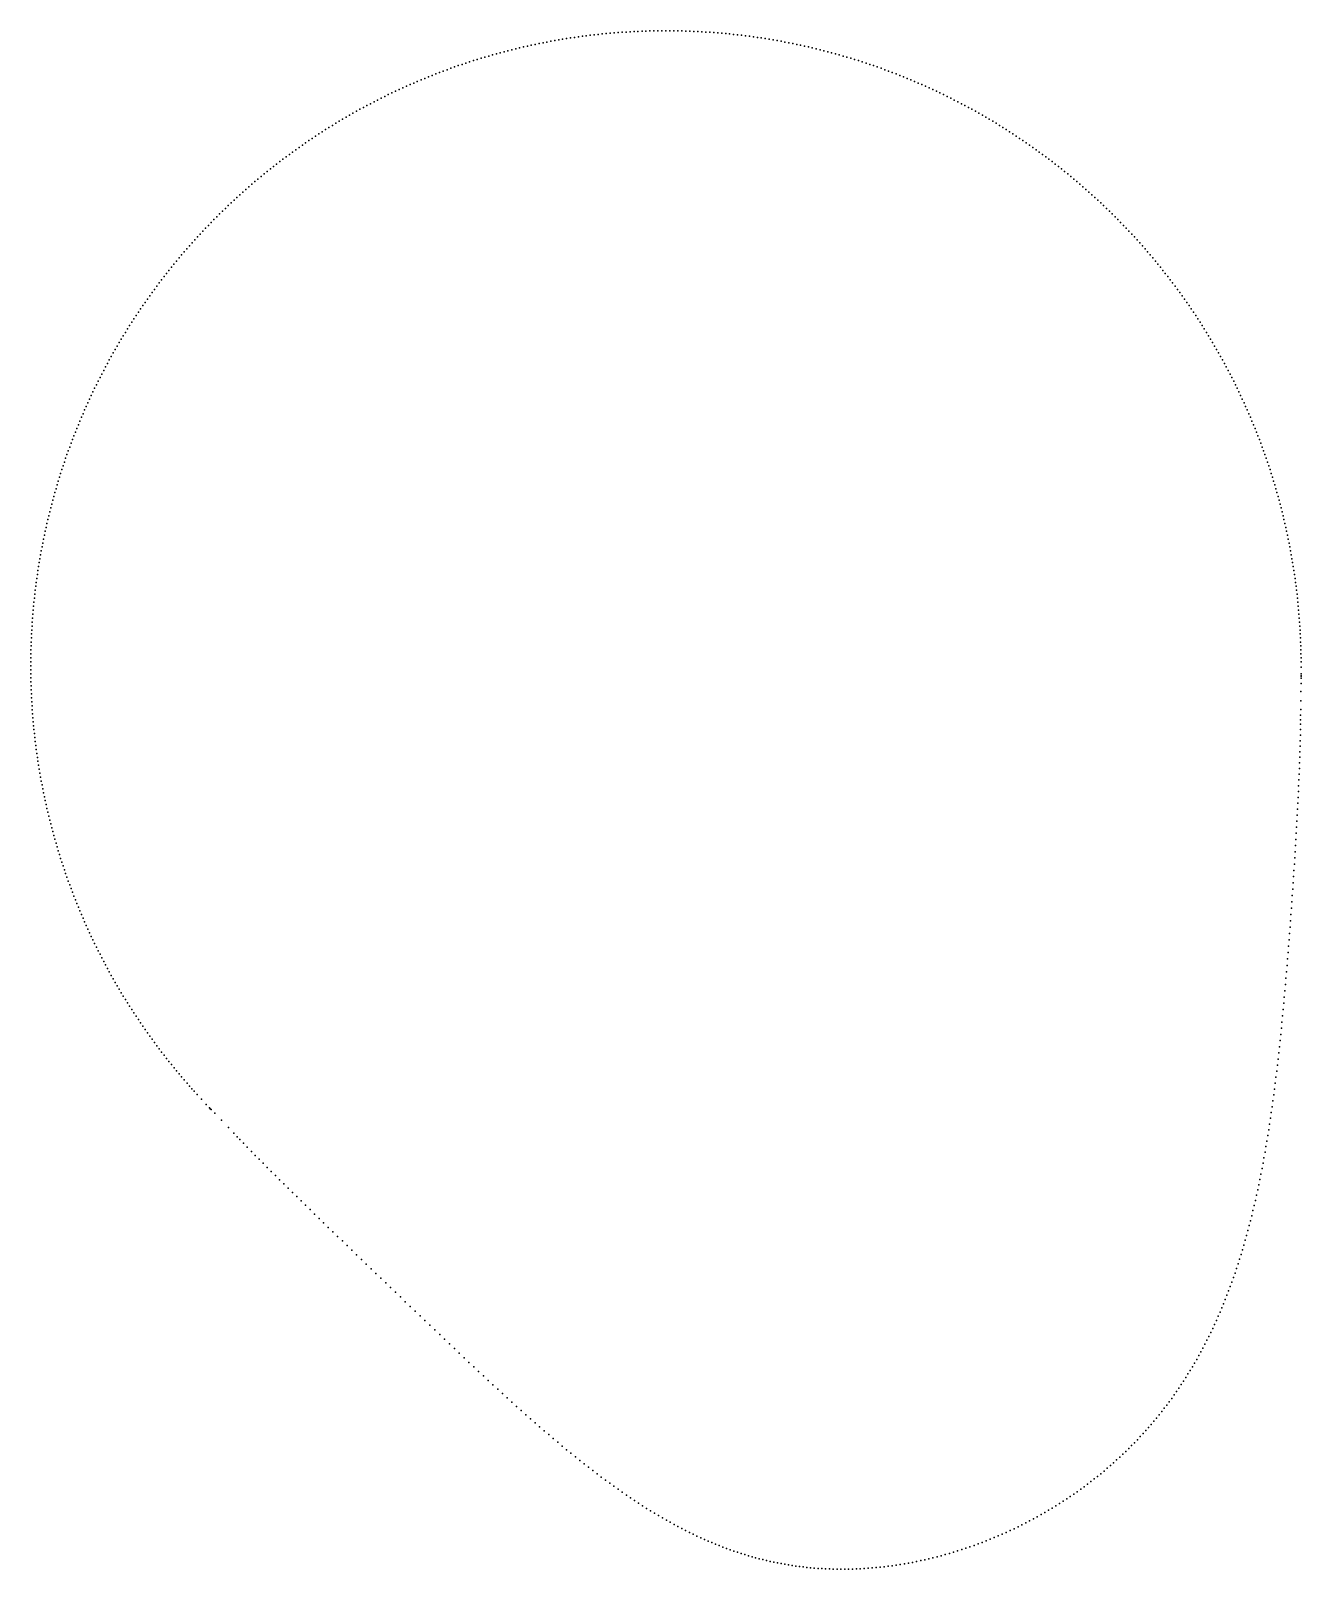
# Model space of a CAD drawing. Header units: metres. Extents: x -15 to 15, y -21.3 to 15.
import ezdxf

# ---------------------------------------------------------------- set-up
doc = ezdxf.new("R2010")
doc.units = ezdxf.units.M

msp = doc.modelspace()

# ---------------------------------------------------------------- linework, layer by layer
for p in [(-1.693, 14.904), (-1.599, 14.915), (-1.505, 14.924), (-1.412, 14.933), (-1.318, 14.942), (-1.224, 14.95), (-1.13, 14.957), (-1.036, 14.964), (-0.942, 14.97), (-0.848, 14.976), (-0.754, 14.981), (-0.66, 14.985), (-0.565, 14.989), (-0.471, 14.993), (-0.377, 14.995), (-0.283, 14.997), (-0.188, 14.999), (-0.094, 15), (0, 15), (0.094, 15), (0.188, 14.999), (0.283, 14.997), (0.377, 14.995), (0.471, 14.993), (0.565, 14.989), (0.66, 14.985), (0.754, 14.981), (0.848, 14.976), (0.942, 14.97), (1.036, 14.964), (1.13, 14.957), (1.224, 14.95), (1.318, 14.942), (1.412, 14.933), (1.505, 14.924), (1.599, 14.915), (1.693, 14.904), (-3.639, 14.552), (-3.547, 14.574), (-3.456, 14.596), (-3.364, 14.618), (-3.272, 14.639), (-3.18, 14.659), (-3.088, 14.679), (-2.996, 14.698), (-2.903, 14.716), (-2.811, 14.734), (-2.718, 14.752), (-2.625, 14.768), (-2.533, 14.785), (-2.44, 14.8), (-2.347, 14.815), (-2.253, 14.83), (-2.16, 14.844), (-2.067, 14.857), (-1.973, 14.87), (-1.88, 14.882), (-1.786, 14.893), (1.786, 14.893), (1.88, 14.882), (1.973, 14.87), (2.067, 14.857), (2.16, 14.844), (2.253, 14.83), (2.347, 14.815), (2.44, 14.8), (2.533, 14.785), (2.625, 14.768), (2.718, 14.752), (2.811, 14.734), (2.903, 14.716), (2.996, 14.698), (3.088, 14.679), (3.18, 14.659), (3.272, 14.639), (3.364, 14.618), (3.456, 14.596), (3.547, 14.574), (3.639, 14.552), (-4.903, 14.176), (-4.814, 14.206), (-4.725, 14.236), (-4.635, 14.266), (-4.546, 14.295), (-4.456, 14.323), (-4.366, 14.351), (-4.275, 14.378), (-4.185, 14.404), (-4.094, 14.43), (-4.004, 14.456), (-3.913, 14.481), (-3.822, 14.505), (-3.73, 14.529), (3.73, 14.529), (3.822, 14.505), (3.913, 14.481), (4.004, 14.456), (4.094, 14.43), (4.185, 14.404), (4.275, 14.378), (4.366, 14.351), (4.456, 14.323), (4.546, 14.295), (4.635, 14.266), (4.725, 14.236), (4.814, 14.206), (4.903, 14.176), (-5.784, 13.84), (-5.697, 13.876), (-5.609, 13.912), (-5.522, 13.947), (-5.434, 13.981), (-5.346, 14.015), (-5.258, 14.048), (-5.17, 14.081), (-5.081, 14.113), (-4.992, 14.145), (4.992, 14.145), (5.081, 14.113), (5.17, 14.081), (5.258, 14.048), (5.346, 14.015), (5.434, 13.981), (5.522, 13.947), (5.609, 13.912), (5.697, 13.876), (5.784, 13.84), (-6.641, 13.45), (-6.557, 13.491), (-6.472, 13.532), (-6.387, 13.572), (-6.301, 13.612), (-6.216, 13.652), (-6.13, 13.69), (-6.044, 13.729), (-5.957, 13.766), (-5.871, 13.803), (5.871, 13.803), (5.957, 13.766), (6.044, 13.729), (6.13, 13.69), (6.216, 13.652), (6.301, 13.612), (6.387, 13.572), (6.472, 13.532), (6.557, 13.491), (6.641, 13.45), (-7.309, 13.099), (-7.226, 13.145), (-7.144, 13.19), (-7.061, 13.234), (-6.977, 13.278), (-6.894, 13.322), (-6.81, 13.365), (-6.726, 13.408), (6.726, 13.408), (6.81, 13.365), (6.894, 13.322), (6.977, 13.278), (7.061, 13.234), (7.144, 13.19), (7.226, 13.145), (7.309, 13.099), (-7.878, 12.765), (-7.797, 12.814), (-7.717, 12.863), (-7.636, 12.911), (-7.554, 12.959), (-7.473, 13.006), (-7.391, 13.053), (7.391, 13.053), (7.473, 13.006), (7.554, 12.959), (7.636, 12.911), (7.717, 12.863), (7.797, 12.814), (7.878, 12.765), (-8.431, 12.406), (-8.353, 12.459), (-8.275, 12.511), (-8.196, 12.563), (-8.117, 12.614), (-8.037, 12.665), (-7.958, 12.715), (7.958, 12.715), (8.037, 12.665), (8.117, 12.614), (8.196, 12.563), (8.275, 12.511), (8.353, 12.459), (8.431, 12.406), (-8.969, 12.024), (-8.893, 12.08), (-8.817, 12.135), (-8.74, 12.19), (-8.664, 12.245), (-8.586, 12.299), (-8.509, 12.353), (8.509, 12.353), (8.586, 12.299), (8.664, 12.245), (8.74, 12.19), (8.817, 12.135), (8.893, 12.08), (8.969, 12.024), (-9.415, 11.677), (-9.342, 11.736), (-9.268, 11.794), (-9.194, 11.852), (-9.119, 11.91), (-9.044, 11.967), (9.044, 11.967), (9.119, 11.91), (9.194, 11.852), (9.268, 11.794), (9.342, 11.736), (9.415, 11.677), (-9.849, 11.314), (-9.778, 11.375), (-9.706, 11.437), (-9.634, 11.497), (-9.561, 11.558), (-9.489, 11.618), (9.489, 11.618), (9.561, 11.558), (9.634, 11.497), (9.706, 11.437), (9.778, 11.375), (9.849, 11.314), (-10.268, 10.935), (-10.199, 10.999), (-10.13, 11.063), (-10.06, 11.126), (-9.99, 11.189), (-9.92, 11.252), (9.92, 11.252), (9.99, 11.189), (10.06, 11.126), (10.13, 11.063), (10.199, 10.999), (10.268, 10.935), (-10.673, 10.54), (-10.607, 10.607), (-10.54, 10.673), (-10.472, 10.739), (-10.405, 10.805), (-10.337, 10.87), (10.337, 10.87), (10.405, 10.805), (10.472, 10.739), (10.54, 10.673), (10.607, 10.607), (10.673, 10.54), (-10.999, 10.199), (-10.935, 10.268), (-10.87, 10.337), (-10.805, 10.405), (-10.739, 10.472), (10.739, 10.472), (10.805, 10.405), (10.87, 10.337), (10.935, 10.268), (10.999, 10.199), (-11.314, 9.849), (-11.252, 9.92), (-11.189, 9.99), (-11.126, 10.06), (-11.063, 10.13), (11.063, 10.13), (11.126, 10.06), (11.189, 9.99), (11.252, 9.92), (11.314, 9.849), (-11.618, 9.489), (-11.558, 9.561), (-11.497, 9.634), (-11.437, 9.706), (-11.375, 9.778), (11.375, 9.778), (11.437, 9.706), (11.497, 9.634), (11.558, 9.561), (11.618, 9.489), (-11.91, 9.119), (-11.852, 9.194), (-11.794, 9.268), (-11.736, 9.342), (-11.677, 9.415), (11.677, 9.415), (11.736, 9.342), (11.794, 9.268), (11.852, 9.194), (11.91, 9.119), (-12.19, 8.74), (-12.135, 8.817), (-12.08, 8.893), (-12.024, 8.969), (-11.967, 9.044), (11.967, 9.044), (12.024, 8.969), (12.08, 8.893), (12.135, 8.817), (12.19, 8.74), (-12.406, 8.431), (-12.353, 8.509), (-12.299, 8.586), (-12.245, 8.664), (12.245, 8.664), (12.299, 8.586), (12.353, 8.509), (12.406, 8.431), (-12.665, 8.037), (-12.614, 8.117), (-12.563, 8.196), (-12.511, 8.275), (-12.459, 8.353), (12.459, 8.353), (12.511, 8.275), (12.563, 8.196), (12.614, 8.117), (12.665, 8.037), (-12.911, 7.636), (-12.863, 7.717), (-12.814, 7.797), (-12.765, 7.878), (-12.715, 7.958), (12.715, 7.958), (12.765, 7.878), (12.814, 7.797), (12.863, 7.717), (12.911, 7.636), (-13.099, 7.309), (-13.053, 7.391), (-13.006, 7.473), (-12.959, 7.554), (12.959, 7.554), (13.006, 7.473), (13.053, 7.391), (13.099, 7.309), (-13.278, 6.977), (-13.234, 7.061), (-13.19, 7.144), (-13.145, 7.226), (13.145, 7.226), (13.19, 7.144), (13.234, 7.061), (13.278, 6.977), (-13.491, 6.557), (-13.45, 6.641), (-13.408, 6.726), (-13.365, 6.81), (-13.322, 6.894), (13.322, 6.894), (13.365, 6.81), (13.408, 6.726), (13.45, 6.641), (13.491, 6.557), (-13.652, 6.216), (-13.612, 6.301), (-13.572, 6.387), (-13.532, 6.472), (13.532, 6.472), (13.572, 6.387), (13.612, 6.301), (13.652, 6.216), (-13.803, 5.871), (-13.766, 5.957), (-13.729, 6.044), (-13.69, 6.13), (13.69, 6.13), (13.729, 6.044), (13.766, 5.957), (13.803, 5.871), (-13.947, 5.522), (-13.912, 5.609), (-13.876, 5.697), (-13.84, 5.784), (13.84, 5.784), (13.876, 5.697), (13.912, 5.609), (13.947, 5.522), (-14.081, 5.17), (-14.048, 5.258), (-14.015, 5.346), (-13.981, 5.434), (13.981, 5.434), (14.015, 5.346), (14.048, 5.258), (14.081, 5.17), (-14.236, 4.725), (-14.206, 4.814), (-14.176, 4.903), (-14.145, 4.992), (-14.113, 5.081), (14.113, 5.081), (14.145, 4.992), (14.176, 4.903), (14.206, 4.814), (14.236, 4.725), (-14.351, 4.366), (-14.323, 4.456), (-14.295, 4.546), (-14.266, 4.635), (14.266, 4.635), (14.295, 4.546), (14.323, 4.456), (14.351, 4.366), (-14.456, 4.004), (-14.43, 4.094), (-14.404, 4.185), (-14.378, 4.275), (14.378, 4.275), (14.404, 4.185), (14.43, 4.094), (14.456, 4.004), (-14.552, 3.639), (-14.529, 3.73), (-14.505, 3.822), (-14.481, 3.913), (14.481, 3.913), (14.505, 3.822), (14.529, 3.73), (14.552, 3.639), (-14.639, 3.272), (-14.618, 3.364), (-14.596, 3.456), (-14.574, 3.547), (14.574, 3.547), (14.596, 3.456), (14.618, 3.364), (14.639, 3.272), (-14.698, 2.996), (-14.679, 3.088), (-14.659, 3.18), (14.659, 3.18), (14.679, 3.088), (14.698, 2.996), (-14.768, 2.625), (-14.752, 2.718), (-14.734, 2.811), (-14.716, 2.903), (14.716, 2.903), (14.734, 2.811), (14.752, 2.718), (14.768, 2.625), (-14.83, 2.253), (-14.815, 2.347), (-14.8, 2.44), (-14.785, 2.533), (14.785, 2.533), (14.8, 2.44), (14.815, 2.347), (14.83, 2.253), (-14.882, 1.88), (-14.87, 1.973), (-14.857, 2.067), (-14.844, 2.16), (14.844, 2.16), (14.857, 2.067), (14.87, 1.973), (14.882, 1.88), (-14.924, 1.505), (-14.915, 1.599), (-14.904, 1.693), (-14.893, 1.786), (14.893, 1.786), (14.904, 1.693), (14.915, 1.599), (14.924, 1.505), (-14.957, 1.13), (-14.95, 1.224), (-14.942, 1.318), (-14.933, 1.412), (14.933, 1.412), (14.942, 1.318), (14.95, 1.224), (14.957, 1.13), (-14.981, 0.754), (-14.976, 0.848), (-14.97, 0.942), (-14.964, 1.036), (14.964, 1.036), (14.97, 0.942), (14.976, 0.848), (14.981, 0.754), (-14.995, 0.377), (-14.993, 0.471), (-14.989, 0.565), (-14.985, 0.66), (14.985, 0.66), (14.989, 0.565), (14.993, 0.471), (14.995, 0.377), (-15, 0.094), (-14.999, 0.188), (-14.997, 0.283), (14.997, 0.283), (14.999, 0.188), (15, 0.094), (-15, 0), (-15, -0.094), (-14.999, -0.188), (-14.997, -0.283), (15, -0.03), (15.002, -0.184), (15.002, -0.292), (15.003, -0.234), (15.003, -0.241), (-14.995, -0.377), (-14.993, -0.471), (-14.989, -0.565), (-14.985, -0.66), (14.996, -0.604), (14.999, -0.416), (-14.981, -0.754), (-14.976, -0.848), (-14.97, -0.942), (-14.964, -1.036), (14.991, -1.026), (14.992, -0.827), (-14.957, -1.13), (-14.95, -1.224), (-14.942, -1.318), (-14.933, -1.412), (14.988, -1.379), (14.989, -1.271), (14.99, -1.166), (-14.924, -1.505), (-14.915, -1.599), (-14.904, -1.693), (-14.893, -1.786), (14.979, -1.768), (14.983, -1.636), (14.985, -1.503), (-14.882, -1.88), (-14.87, -1.973), (-14.857, -2.067), (-14.844, -2.16), (14.968, -2.156), (14.972, -2.025), (14.976, -1.897), (-14.83, -2.253), (-14.815, -2.347), (-14.8, -2.44), (-14.785, -2.533), (14.959, -2.422), (14.964, -2.289), (-14.768, -2.625), (-14.752, -2.718), (-14.734, -2.811), (-14.716, -2.903), (14.942, -2.829), (14.948, -2.693), (14.953, -2.557), (-14.698, -2.996), (-14.679, -3.088), (-14.659, -3.18), (14.923, -3.244), (14.929, -3.105), (14.936, -2.966), (-14.639, -3.272), (-14.618, -3.364), (-14.596, -3.456), (-14.574, -3.547), (14.908, -3.525), (14.916, -3.384), (-14.552, -3.639), (-14.529, -3.73), (-14.505, -3.822), (-14.481, -3.913), (14.885, -3.953), (14.893, -3.81), (14.901, -3.667), (-14.456, -4.004), (-14.43, -4.094), (-14.404, -4.185), (-14.378, -4.275), (14.868, -4.242), (14.877, -4.097), (-14.351, -4.366), (-14.323, -4.456), (-14.295, -4.546), (-14.266, -4.635), (14.841, -4.681), (14.85, -4.534), (14.859, -4.388), (-14.236, -4.725), (-14.206, -4.814), (-14.176, -4.903), (-14.145, -4.992), (-14.113, -5.081), (14.822, -4.976), (14.832, -4.828), (-14.081, -5.17), (-14.048, -5.258), (-14.015, -5.346), (-13.981, -5.434), (14.792, -5.421), (14.802, -5.272), (14.812, -5.124), (-13.947, -5.522), (-13.912, -5.609), (-13.876, -5.697), (-13.84, -5.784), (14.771, -5.72), (14.782, -5.571), (-13.803, -5.871), (-13.766, -5.957), (-13.729, -6.044), (-13.69, -6.13), (14.739, -6.17), (14.75, -6.02), (14.761, -5.87), (-13.652, -6.216), (-13.612, -6.301), (-13.572, -6.387), (-13.532, -6.472), (14.716, -6.471), (14.727, -6.32), (-13.491, -6.557), (-13.45, -6.641), (-13.408, -6.726), (-13.365, -6.81), (-13.322, -6.894), (14.692, -6.771), (14.704, -6.621), (-13.278, -6.977), (-13.234, -7.061), (-13.19, -7.144), (-13.145, -7.226), (14.656, -7.222), (14.668, -7.072), (14.68, -6.921), (-13.099, -7.309), (-13.053, -7.391), (-13.006, -7.473), (-12.959, -7.554), (14.63, -7.521), (14.643, -7.371), (-12.911, -7.636), (-12.863, -7.717), (-12.814, -7.797), (-12.765, -7.878), (-12.715, -7.958), (14.591, -7.968), (14.604, -7.819), (14.617, -7.67), (-12.665, -8.037), (-12.614, -8.117), (-12.563, -8.196), (-12.511, -8.275), (-12.459, -8.353), (14.563, -8.264), (14.577, -8.116), (-12.406, -8.431), (-12.353, -8.509), (-12.299, -8.586), (-12.245, -8.664), (14.519, -8.704), (14.534, -8.558), (14.548, -8.411), (-12.19, -8.74), (-12.135, -8.817), (-12.08, -8.893), (-12.024, -8.969), (-11.967, -9.044), (14.489, -8.995), (14.504, -8.85), (-11.91, -9.119), (-11.852, -9.194), (-11.794, -9.268), (-11.736, -9.342), (-11.677, -9.416), (14.44, -9.427), (14.457, -9.284), (14.473, -9.14), (-11.617, -9.489), (-11.558, -9.561), (-11.498, -9.633), (-11.438, -9.705), (-11.375, -9.778), (14.407, -9.712), (14.424, -9.57), (-11.31, -9.853), (-11.249, -9.923), (-11.195, -9.984), (-11.141, -10.043), (-11.069, -10.123), (14.353, -10.133), (14.371, -9.994), (14.389, -9.853), (-10.965, -10.235), (-10.855, -10.355), (-10.782, -10.435), (-10.76, -10.459), (-10.741, -10.479), (14.316, -10.41), (14.335, -10.272), (-10.657, -10.564), (-10.499, -10.725), (14.256, -10.82), (14.276, -10.684), (14.296, -10.548), (-10.329, -10.903), (-10.205, -11.034), (-10.127, -11.118), (-10.06, -11.188), (14.192, -11.221), (14.214, -11.088), (14.235, -10.954), (-9.979, -11.271), (-9.886, -11.367), (-9.79, -11.465), (-9.697, -11.559), (14.124, -11.614), (14.148, -11.484), (14.17, -11.353), (-9.606, -11.652), (-9.513, -11.746), (-9.418, -11.842), (-9.321, -11.939), (14.077, -11.872), (14.101, -11.744), (-9.223, -12.036), (-9.124, -12.134), (-9.025, -12.233), (-8.924, -12.332), (14.001, -12.251), (14.027, -12.126), (14.052, -11.999), (-8.822, -12.432), (-8.72, -12.533), (-8.616, -12.635), (13.921, -12.621), (13.948, -12.499), (13.975, -12.375), (-8.511, -12.737), (-8.405, -12.841), (-8.299, -12.944), (-8.191, -13.049), (13.835, -12.983), (13.864, -12.863), (13.893, -12.743), (-8.083, -13.154), (-7.974, -13.26), (-7.864, -13.366), (13.744, -13.335), (13.775, -13.218), (13.805, -13.101), (-7.754, -13.473), (-7.642, -13.581), (-7.531, -13.689), (-7.418, -13.797), (13.615, -13.791), (13.648, -13.678), (13.681, -13.565), (13.713, -13.45), (-7.305, -13.906), (-7.192, -14.016), (-7.078, -14.125), (13.512, -14.122), (13.547, -14.012), (13.581, -13.902), (-6.963, -14.236), (-6.849, -14.346), (-6.734, -14.457), (13.403, -14.444), (13.44, -14.338), (13.476, -14.23), (-6.618, -14.568), (-6.503, -14.679), (-6.387, -14.791), (13.25, -14.86), (13.289, -14.758), (13.328, -14.654), (13.366, -14.55), (-6.271, -14.902), (-6.155, -15.014), (-6.039, -15.126), (-5.923, -15.237), (13.128, -15.162), (13.169, -15.063), (13.21, -14.962), (-5.806, -15.349), (-5.69, -15.46), (-5.574, -15.571), (12.957, -15.552), (13.001, -15.456), (13.044, -15.359), (13.086, -15.261), (-5.458, -15.682), (-5.342, -15.793), (-5.227, -15.903), (12.776, -15.927), (12.822, -15.835), (12.867, -15.742), (12.912, -15.647), (-5.111, -16.013), (-4.996, -16.123), (-4.881, -16.232), (-4.766, -16.34), (12.584, -16.289), (12.633, -16.2), (12.681, -16.11), (12.729, -16.019), (-4.652, -16.448), (-4.538, -16.555), (-4.424, -16.662), (12.382, -16.637), (12.433, -16.551), (12.484, -16.465), (12.534, -16.377), (-4.31, -16.768), (-4.197, -16.873), (-4.085, -16.978), (12.113, -17.055), (12.168, -16.973), (12.223, -16.89), (12.276, -16.807), (12.329, -16.722), (-3.973, -17.081), (-3.861, -17.184), (-3.749, -17.286), (-3.639, -17.387), (11.886, -17.376), (11.944, -17.297), (12.001, -17.217), (12.058, -17.137), (-3.528, -17.486), (-3.418, -17.585), (-3.309, -17.683), (-3.2, -17.779), (11.586, -17.762), (11.648, -17.686), (11.708, -17.61), (11.768, -17.532), (11.828, -17.455), (-3.091, -17.875), (-2.983, -17.969), (-2.876, -18.063), (-2.769, -18.154), (11.267, -18.13), (11.333, -18.058), (11.397, -17.985), (11.461, -17.911), (11.524, -17.837), (-2.662, -18.245), (-2.556, -18.335), (-2.451, -18.423), (-2.346, -18.51), (10.929, -18.483), (10.998, -18.414), (11.067, -18.344), (11.134, -18.273), (11.201, -18.202), (-2.242, -18.595), (-2.138, -18.679), (-2.034, -18.762), (-1.932, -18.844), (10.497, -18.884), (10.571, -18.819), (10.644, -18.753), (10.717, -18.687), (10.788, -18.619), (10.859, -18.551), (-1.83, -18.924), (-1.728, -19.002), (-1.627, -19.08), (-1.526, -19.156), (-1.426, -19.23), (10.116, -19.201), (10.194, -19.139), (10.271, -19.076), (10.347, -19.013), (10.423, -18.949), (-1.327, -19.303), (-1.228, -19.374), (-1.129, -19.445), (-1.031, -19.513), (-0.934, -19.58), (9.549, -19.615), (9.632, -19.558), (9.715, -19.501), (9.796, -19.442), (9.877, -19.383), (9.958, -19.323), (10.037, -19.262), (-0.837, -19.646), (-0.741, -19.71), (-0.645, -19.773), (-0.55, -19.835), (-0.455, -19.895), (-0.361, -19.953), (9.035, -19.941), (9.123, -19.889), (9.209, -19.836), (9.295, -19.782), (9.381, -19.727), (9.465, -19.672), (-0.267, -20.01), (-0.174, -20.066), (-0.081, -20.12), (0.011, -20.173), (0.103, -20.225), (0.194, -20.275), (0.285, -20.324), (8.315, -20.33), (8.407, -20.285), (8.498, -20.238), (8.589, -20.191), (8.68, -20.143), (8.769, -20.094), (8.859, -20.044), (8.947, -19.993), (0.375, -20.371), (0.465, -20.417), (0.555, -20.462), (0.644, -20.506), (0.733, -20.548), (0.821, -20.589), (0.91, -20.629), (0.997, -20.667), (1.085, -20.704), (7.467, -20.698), (7.563, -20.661), (7.658, -20.623), (7.753, -20.584), (7.848, -20.544), (7.942, -20.503), (8.036, -20.462), (8.129, -20.419), (8.222, -20.375), (1.172, -20.741), (1.259, -20.775), (1.346, -20.809), (1.432, -20.842), (1.519, -20.873), (1.605, -20.903), (1.691, -20.932), (1.776, -20.961), (1.862, -20.987), (1.948, -21.013), (2.033, -21.038), (2.119, -21.062), (6.307, -21.063), (6.404, -21.038), (6.501, -21.013), (6.598, -20.986), (6.695, -20.958), (6.792, -20.929), (6.889, -20.899), (6.986, -20.869), (7.083, -20.837), (7.179, -20.804), (7.276, -20.77), (7.372, -20.734), (2.205, -21.085), (2.29, -21.106), (2.376, -21.127), (2.461, -21.147), (2.547, -21.166), (2.633, -21.183), (2.719, -21.2), (2.805, -21.216), (2.892, -21.23), (2.979, -21.244), (3.065, -21.257), (3.153, -21.269), (3.24, -21.279), (3.328, -21.289), (3.416, -21.298), (3.504, -21.306), (3.592, -21.313), (3.681, -21.318), (3.771, -21.323), (3.86, -21.327), (3.95, -21.33), (4.041, -21.332), (4.131, -21.333), (4.222, -21.333), (4.314, -21.331), (4.406, -21.329), (4.498, -21.326), (4.591, -21.322), (4.684, -21.316), (4.777, -21.31), (4.871, -21.303), (4.965, -21.294), (5.059, -21.285), (5.154, -21.274), (5.248, -21.262), (5.344, -21.25), (5.439, -21.236), (5.535, -21.221), (5.631, -21.205), (5.727, -21.188), (5.823, -21.17), (5.92, -21.151), (6.017, -21.13), (6.113, -21.109), (6.21, -21.086)]:
    msp.add_point(p)

doc.saveas('drawing.dxf')
